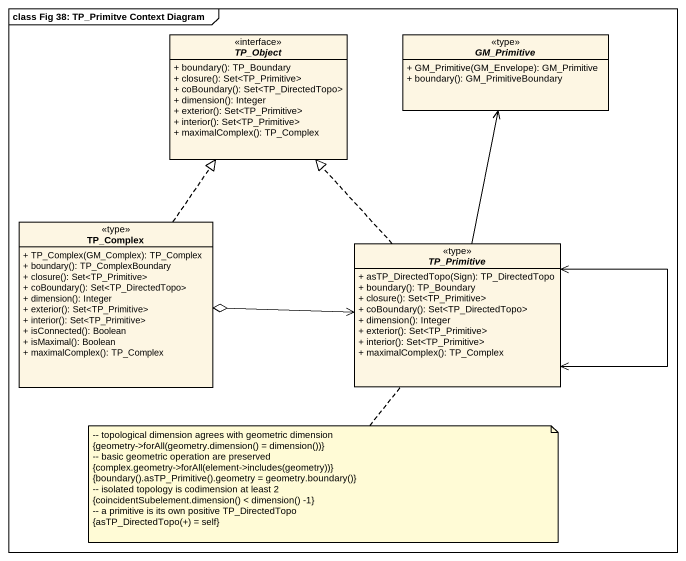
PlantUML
@startuml
mainframe class Fig 38: TP_Primitve Context Diagram
hide circle
hide empty members
skinparam classAttributeIconSize 0
interface TP_Object <<interface>> {
  + boundary(): TP_Boundary
  + closure(): Set<TP_Primitive>
  + coBoundary(): Set<TP_DirectedTopo>
  + dimension(): Integer
  + exterior(): Set<TP_Primitive>
  + interior(): Set<TP_Primitive>
  + maximalComplex(): TP_Complex
}
abstract class GM_Primitive <<type>> {
  + GM_Primitive(GM_Envelope): GM_Primitive
  + boundary(): GM_PrimitiveBoundary
}
class TP_Complex <<type>> {
  + TP_Complex(GM_Complex): TP_Complex
  + boundary(): TP_ComplexBoundary
  + closure(): Set<TP_Primitive>
  + coBoundary(): Set<TP_DirectedTopo>
  + dimension(): Integer
  + exterior(): Set<TP_Primitive>
  + interior(): Set<TP_Primitive>
  + isConnected(): Boolean
  + isMaximal(): Boolean
  + maximalComplex(): TP_Complex
}
abstract class TP_Primitive <<type>> {
  + asTP_DirectedTopo(Sign): TP_DirectedTopo
  + boundary(): TP_Boundary
  + closure(): Set<TP_Primitive>
  + coBoundary(): Set<TP_DirectedTopo>
  + dimension(): Integer
  + exterior(): Set<TP_Primitive>
  + interior(): Set<TP_Primitive>
  + maximalComplex(): TP_Complex
}
GM_Primitive <-- TP_Primitive
TP_Complex .up.|> TP_Object
TP_Primitive .up.|> TP_Object
TP_Primitive -left-> TP_Complex
TP_Primitive <-left-o TP_Complex
TP_Primitive <--> TP_Primitive
note bottom of TP_Primitive
  ~-- topological dimension agrees with geometric dimension
  {geometry->forAll(geometry.dimension() = dimension())}
  ~-- basic geometric operation are preserved
  {complex.geometry->forAll(element->includes(geometry))}
  {boundary().asTP_Primitive().geometry = geometry.boundary()}
  ~-- isolated topology is codimension at least 2
  {coincidentSubelement.dimension() < dimension() -1}
  ~-- a primitive is its own positive TP_DirectedTopo
  {asTP_DirectedTopo(+) = self}
end note
@enduml
